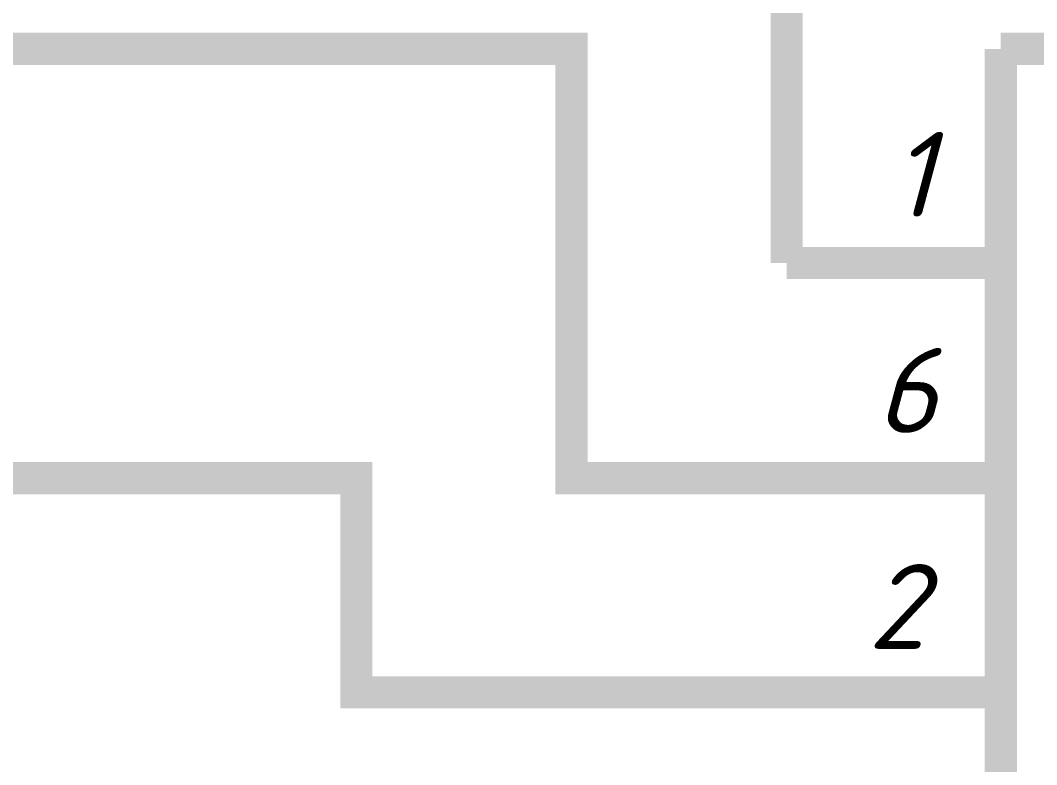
# Model space of a CAD drawing. Header units: inches. Extents: x 0 to 841, y 0 to 594.
# Drawn here: x 469.68 to 493.33, y 278.31 to 295.64 of the extents above; entities that cross this region are included whole.
import ezdxf

# ---------------------------------------------------------------- set-up
doc = ezdxf.new("R2010")
doc.units = ezdxf.units.IN
doc.layers.add('Sheet', color=255, linetype='Continuous')
doc.styles.get("Standard").update_dxf_attribs({"font": 'isocpeui.ttf'})

msp = doc.modelspace()

# ---------------------------------------------------------------- linework, layer by layer
at = {"layer": 'Sheet'}
for points in [[(487.514, 304.995, 0.749, 0.749, 0), (487.514, 289.993, 0.749, 0.749, 0)], [(487.514, 284.984, 0.749, 0.749, 0), (482.506, 284.984, 0.749, 0.749, 0), (482.506, 294.979, 0.749, 0.749, 0), (467.504, 294.979, 0.749, 0.749, 0)], [(492.5, 294.979, 0.749, 0.749, 0), (532.497, 294.979, 0.749, 0.749, 0)], [(492.5, 264.996, 0.749, 0.749, 0), (492.5, 294.979, 0.749, 0.749, 0)], [(492.5, 289.993, 0.749, 0.749, 0), (487.514, 289.993, 0.749, 0.749, 0)], [(492.5, 289.993, 0.3, 0.3, 0), (487.514, 289.993, 0.3, 0.3, 0)], [(487.514, 279.998, 0.749, 0.749, 0), (477.498, 279.998, 0.749, 0.749, 0), (477.498, 284.984, 0.749, 0.749, 0), (467.504, 284.984, 0.749, 0.749, 0)], [(492.5, 284.984, 0.749, 0.749, 0), (487.514, 284.984, 0.749, 0.749, 0)], [(492.5, 284.984, 0.3, 0.3, 0), (487.514, 284.984, 0.3, 0.3, 0)], [(492.5, 279.998, 0.749, 0.749, 0), (487.514, 279.998, 0.749, 0.749, 0)], [(492.5, 279.998, 0.3, 0.3, 0), (487.514, 279.998, 0.3, 0.3, 0)]]:
    msp.add_lwpolyline(points, format="xyseb", dxfattribs=at)

# ---------------------------------------------------------------- texts
for s, p in [('1', (489.94, 291.071)), ('6', (489.58, 286.04)), ('2', (489.401, 281.009))]:
    msp.add_text(s, height=1.976, dxfattribs=at).set_placement(p)

doc.saveas('drawing.dxf')
